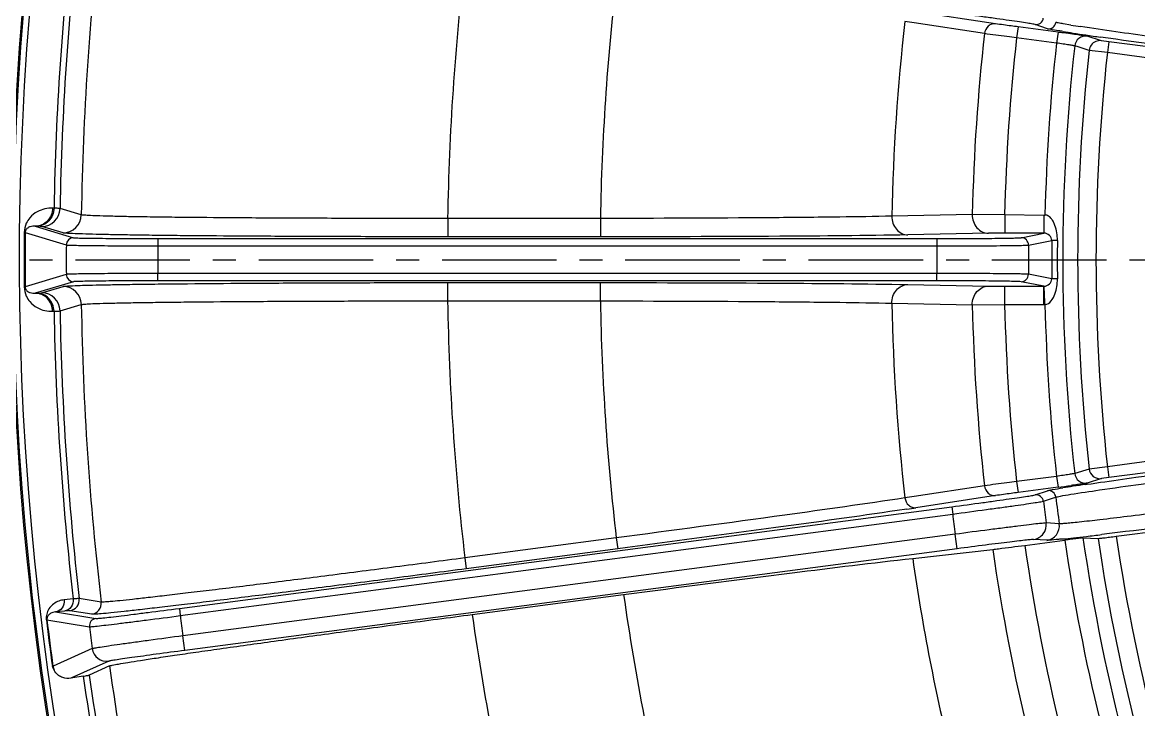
# Model space of a CAD drawing. Header units: millimetres. Extents: x -6 to 705, y -10 to 538.
# Drawn here: x 472.24 to 484.42, y 315.12 to 322.62 of the extents above; entities that cross this region are included whole.
import ezdxf

# ---------------------------------------------------------------- set-up
doc = ezdxf.new("R2010")
doc.units = ezdxf.units.MM
doc.linetypes.add('CENTER', pattern=[2, 1.25, -0.25, 0.25, -0.25])
doc.layers.add('\\M+5D6D0\\M+5D0C4\\M+5CFDF\\M+5B2E3', color=7, linetype='CENTER', lineweight=25)

msp = doc.modelspace()

# ---------------------------------------------------------------- linework, layer by layer
at = {"color": 0, "linetype": 'Continuous', "lineweight": -3}
for p, q in [((482.863, 322.601), (481.994, 322.732)), ((481.976, 322.61), (481.874, 322.625)), ((482.742, 322.493), (481.976, 322.61)), ((483.108, 322.567), (483.092, 322.448)), ((483.544, 322.509), (483.108, 322.567)), ((483.429, 322.547), (483.294, 322.593)), ((483.457, 322.54), (483.429, 322.547)), ((483.683, 322.587), (483.601, 322.6)), ((483.528, 322.39), (483.092, 322.448)), ((483.544, 322.509), (483.528, 322.39)), ((483.759, 322.48), (483.744, 322.482)), ((484.018, 322.416), (483.86, 322.464)), ((484.097, 322.405), (484.018, 322.416)), ((484.097, 322.405), (484.082, 322.286)), ((487.242, 321.991), (484.097, 322.405)), ((483.752, 322.351), (483.726, 322.359)), ((483.884, 322.31), (483.752, 322.351)), ((484.082, 322.286), (483.884, 322.31)), ((487.228, 321.871), (484.082, 322.286)), ((472.59, 320.588), (472.575, 320.589)), ((472.887, 320.515), (472.656, 320.585)), ((478.55, 320.476), (476.885, 320.476)), ((476.885, 320.476), (476.885, 320.276)), ((478.551, 320.476), (478.551, 320.276)), ((482.608, 320.518), (481.731, 320.501)), ((482.962, 320.516), (482.608, 320.518)), ((483.39, 320.509), (482.962, 320.516)), ((482.962, 320.516), (482.962, 320.316)), ((483.39, 320.516), (483.39, 320.316)), ((472.386, 320.392), (472.804, 320.266)), ((472.401, 320.391), (472.386, 320.392)), ((472.688, 320.319), (472.456, 320.388)), ((472.264, 320.322), (472.275, 320.322)), ((472.275, 320.322), (472.724, 320.187)), ((473.724, 320.257), (482.223, 320.257)), ((473.724, 320.257), (473.724, 320.177)), ((478.551, 320.276), (476.885, 320.276)), ((482.785, 320.315), (481.907, 320.297)), ((482.223, 320.257), (482.223, 320.177)), ((482.962, 320.316), (482.785, 320.315)), ((483.39, 320.316), (482.962, 320.316)), ((483.142, 320.266), (483.39, 320.316)), ((483.221, 320.186), (483.476, 320.236)), ((483.537, 320.236), (483.476, 320.236)), ((473.723, 320.177), (482.223, 320.177)), ((472.724, 319.866), (472.275, 319.73)), ((482.223, 319.875), (473.723, 319.875)), ((473.724, 319.795), (473.724, 319.875)), ((482.223, 319.795), (482.223, 319.875)), ((483.476, 319.816), (483.221, 319.867)), ((472.264, 319.73), (472.275, 319.73)), ((472.804, 319.786), (472.386, 319.66)), ((472.456, 319.664), (472.688, 319.734)), ((482.223, 319.795), (473.724, 319.795)), ((476.885, 319.776), (478.551, 319.776)), ((476.885, 319.576), (476.885, 319.776)), ((478.551, 319.576), (478.551, 319.776)), ((481.907, 319.755), (482.785, 319.738)), ((482.785, 319.738), (482.962, 319.737)), ((482.962, 319.737), (483.39, 319.737)), ((482.962, 319.537), (482.962, 319.737)), ((483.39, 319.737), (483.142, 319.786)), ((483.39, 319.537), (483.39, 319.737)), ((483.537, 319.817), (483.476, 319.816)), ((472.386, 319.66), (472.401, 319.661)), ((472.656, 319.467), (472.887, 319.537)), ((476.885, 319.576), (478.55, 319.576)), ((481.731, 319.551), (482.608, 319.534)), ((482.608, 319.534), (482.962, 319.537)), ((482.962, 319.537), (483.39, 319.537)), ((472.575, 319.464), (472.59, 319.464)), ((487.232, 318.182), (484.082, 317.767)), ((487.248, 318.063), (484.097, 317.648)), ((484.082, 317.767), (483.884, 317.742)), ((484.082, 317.767), (484.097, 317.648)), ((483.528, 317.662), (483.092, 317.605)), ((483.528, 317.662), (483.544, 317.543)), ((483.884, 317.742), (483.726, 317.694)), ((484.097, 317.648), (484.018, 317.637)), ((482.742, 317.559), (481.976, 317.443)), ((483.092, 317.605), (483.108, 317.486)), ((483.544, 317.543), (483.108, 317.486)), ((483.845, 317.573), (483.861, 317.576)), ((484.018, 317.637), (483.86, 317.588)), ((483.861, 317.576), (483.904, 317.582)), ((483.904, 317.582), (484.006, 317.597)), ((481.976, 317.443), (481.874, 317.427)), ((482.863, 317.452), (481.994, 317.32)), ((483.294, 317.459), (483.429, 317.505)), ((483.384, 317.39), (483.485, 317.424)), ((483.485, 317.424), (483.519, 317.436)), ((484.179, 317.008), (487.329, 317.423)), ((473.958, 316.221), (482.384, 317.33)), ((481.896, 317.305), (481.79, 317.289)), ((482.384, 317.33), (482.395, 317.251)), ((473.968, 316.142), (482.395, 317.251)), ((483.557, 317.144), (483.415, 317.153)), ((482.423, 317.03), (473.997, 315.921)), ((478.724, 316.99), (477.073, 316.772)), ((478.724, 316.99), (478.74, 316.871)), ((482.444, 316.872), (482.423, 317.03)), ((483.182, 316.909), (483.618, 316.966)), ((483.42, 316.964), (483.277, 316.973)), ((483.449, 316.965), (483.42, 316.964)), ((483.816, 316.99), (483.981, 316.984)), ((482.444, 316.872), (474.018, 315.762)), ((478.74, 316.871), (477.088, 316.653)), ((481.958, 316.767), (482.831, 316.865)), ((477.073, 316.772), (477.088, 316.653)), ((472.8, 316.324), (472.702, 316.314)), ((473.104, 316.29), (472.865, 316.329)), ((477.153, 316.155), (478.804, 316.372)), ((472.703, 316.192), (472.605, 316.182)), ((473.001, 316.157), (472.762, 316.196)), ((473.958, 316.221), (473.968, 316.142)), ((472.506, 316.096), (472.513, 316.096)), ((472.513, 316.096), (472.976, 316.021)), ((472.605, 316.182), (473.045, 316.11)), ((474.018, 315.762), (473.997, 315.921)), ((473.007, 315.782), (472.579, 315.589)), ((472.579, 315.589), (472.573, 315.587)), ((472.591, 315.547), (472.573, 315.587)), ((473.187, 315.644), (472.775, 315.459)), ((473.195, 315.593), (472.974, 315.493)), ((472.909, 315.481), (472.775, 315.459))]:
    msp.add_line(p, q, dxfattribs=at)
for centre, radius, start, end in [((504.629, 320.026), 32.486, 170.1901, 215.5241), ((504.629, 320.026), 32.5, 170.2196, 215.4947), ((504.629, 320.026), 32.419, 170.2303, 215.4839), ((504.629, 320.026), 31.745, 173.2415, 179.1169), ((504.629, 320.026), 32.044, 173.3651, 178.9952), ((504.629, 320.026), 31.978, 173.3608, 178.9989), ((504.629, 320.026), 27.748, 173.2656, 179.0709), ((504.629, 320.026), 26.082, 173.3145, 179.0116), ((483.304, 322.672), 0.08, 262.5738, 352.9435), ((504.629, 320.026), 22.904, 173.4838, 178.8124), ((483.44, 322.626), 0.08, 262.5583, 353.0208), ((486.453, 340.583), 18.29, 261.0203, 261.3734), ((486.397, 339.654), 17.282, 260.9637, 261.3253), ((504.629, 320.026), 22.026, 173.5684, 178.7194), ((504.629, 320.026), 21.673, 173.5847, 178.706), ((479.744, 293.638), 29.12, 82.3891, 82.5027), ((479.991, 295.476), 27.266, 82.2743, 82.3906), ((481.118, 303.744), 18.921, 82.0215, 82.2896), ((488.753, 355.778), 33.659, 261.3815, 261.6173), ((483.845, 322.346), 0.12, 82.5681, 173.653), ((482.557, 313.964), 8.6, 81.6936, 81.9683), ((491.711, 375.882), 53.98, 261.6221, 261.7948), ((504.629, 320.026), 21.233, 173.6072, 178.6799), ((504.629, 320.026), 21.033, 173.6327, 186.3673), ((504.629, 320.026), 20.871, 173.718, 186.282), ((504.629, 320.026), 20.671, 173.7249, 186.2751), ((472.456, 320.588), 0.2, 270.0255, 359.0084), ((472.687, 320.519), 0.2, 270.0232, 359.126), ((504.629, 320.026), 32.366, 179.4762, 180.5238), ((504.629, 320.026), 32.355, 179.4762, 180.5238), ((472.804, 320.186), 0.08, 90.0727, 179.7222), ((483.142, 320.186), 0.08, 359.5569, 89.9417), ((504.629, 320.026), 21.154, 179.4313, 180.5687), ((504.629, 320.026), 21.093, 179.4313, 180.5687), ((504.629, 320.026), 31.905, 179.7117, 180.2883), ((504.629, 320.026), 30.906, 179.7204, 180.2796), ((504.629, 320.026), 22.407, 179.6143, 180.3857), ((504.629, 320.026), 21.408, 179.5735, 180.4265), ((472.804, 319.866), 0.08, 180.2797, 269.9767), ((483.141, 319.866), 0.08, 270.0738, 0.4435), ((472.688, 319.534), 0.2, 0.8743, 89.9867), ((472.456, 319.464), 0.2, 0.9919, 89.9769), ((504.629, 320.026), 31.745, 180.8831, 186.7585), ((504.629, 320.026), 27.748, 180.9291, 186.7344), ((504.629, 320.026), 26.082, 180.9884, 186.6855), ((504.629, 320.026), 22.904, 181.1876, 186.5162), ((504.629, 320.026), 22.026, 181.2806, 186.4316), ((504.629, 320.026), 21.673, 181.294, 186.4153), ((483.39, 319.818), 0.281, 269.9997, 272.5182), ((504.629, 320.026), 21.233, 181.3201, 186.3928), ((504.629, 320.026), 32.044, 181.0048, 186.6349), ((504.629, 320.026), 31.978, 181.0011, 186.6392), ((483.845, 317.707), 0.12, 186.3452, 277.4195), ((484.003, 317.756), 0.12, 186.2601, 277.4193), ((480.032, 344.255), 26.942, 277.4894, 277.7935), ((486.134, 301.527), 16.209, 98.6056, 99.0036), ((488.307, 287.256), 30.644, 98.3722, 98.631), ((483.304, 317.38), 0.08, 7.0569, 97.4417), ((483.44, 317.426), 0.08, 6.9793, 97.4791), ((504.629, 320.026), 21.268, 186.9956, 187.7887), ((475.717, 358.704), 41.858, 278.489, 278.6247), ((504.629, 320.026), 21.408, 187.0735, 187.7125), ((504.629, 320.026), 22.407, 187.1143, 187.6833), ((483.256, 317.132), 0.16, 277.5654, 7.7301), ((483.399, 317.122), 0.16, 277.5581, 7.8056), ((481.614, 335.764), 18.89, 276.0207, 276.3736), ((504.629, 320.026), 21.233, 188.2867, 193.6799), ((479.849, 351.525), 34.75, 276.3817, 276.6173), ((504.629, 320.026), 21.033, 188.2995, 201.143), ((477.429, 372.342), 55.707, 276.6221, 276.7947), ((504.629, 320.026), 20.871, 188.3817, 201.0556), ((504.629, 320.026), 20.671, 188.3957, 201.0556), ((504.629, 320.026), 22.026, 188.2526, 193.7194), ((504.629, 320.026), 21.673, 188.2707, 193.706), ((504.629, 320.026), 22.904, 188.1805, 193.8124), ((472.746, 316.315), 0.12, 277.5272, 6.6486), ((504.629, 320.026), 26.082, 188.0536, 194.0116), ((472.985, 316.276), 0.12, 277.5232, 6.7674), ((504.629, 320.026), 32.362, 186.976, 187.8843), ((504.629, 320.026), 32.356, 186.976, 187.8829), ((473.056, 316.031), 0.08, 97.5727, 187.2222), ((504.629, 320.026), 30.906, 187.2204, 187.6329), ((504.629, 320.026), 27.748, 188.0204, 194.0709), ((504.629, 320.026), 31.905, 187.2117, 187.6447), ((473.166, 315.803), 0.16, 187.6362, 277.4766), ((472.739, 315.611), 0.161, 187.9384, 203.298), ((504.629, 320.026), 31.745, 188.0278, 194.1169), ((504.629, 320.026), 32.044, 188.1543, 193.9952), ((504.629, 320.026), 31.978, 188.1491, 193.9989)]:
    msp.add_arc(centre, radius, start, end, dxfattribs=at)
for points, knots in [([(483.294, 322.593), (483.286, 322.596), (483.258, 322.599), (483.202, 322.609), (483.116, 322.622), (483.004, 322.638), (482.87, 322.657), (482.661, 322.685), (482.497, 322.707), (482.384, 322.722)], [0, 0, 0, 0, 0.027914, 0.090741, 0.186174, 0.310859, 0.460227, 0.628979, 1, 1, 1, 1]), ([(482.863, 322.601), (482.849, 322.602), (482.819, 322.599), (482.767, 322.569), (482.745, 322.524), (482.742, 322.493)], [0, 0, 0, 0, 0.236993, 0.483724, 1, 1, 1, 1]), ([(483.108, 322.567), (483.083, 322.57), (483.001, 322.581), (482.919, 322.592), (482.863, 322.601)], [0, 0, 0, 0, 0.302457, 1, 1, 1, 1]), ([(483.598, 322.517), (483.583, 322.519), (483.536, 322.526), (483.489, 322.534), (483.457, 322.54)], [0, 0, 0, 0, 0.323067, 1, 1, 1, 1]), ([(483.601, 322.6), (483.583, 322.603), (483.555, 322.608), (483.528, 322.613), (483.519, 322.617)], [0, 0, 0, 0, 0.666278, 1, 1, 1, 1]), ([(485.636, 322.313), (485.276, 322.36), (484.661, 322.444), (484.046, 322.531), (483.79, 322.57)], [0, 0, 0, 0, 0.584524, 1, 1, 1, 1]), ([(483.092, 322.448), (483.057, 322.452), (482.94, 322.467), (482.823, 322.482), (482.742, 322.493)], [0, 0, 0, 0, 0.302472, 1, 1, 1, 1]), ([(483.86, 322.464), (483.854, 322.466), (483.834, 322.469), (483.814, 322.472), (483.799, 322.474)], [0, 0, 0, 0, 0.301441, 1, 1, 1, 1]), ([(484.018, 322.416), (483.998, 322.418), (483.954, 322.413), (483.919, 322.385), (483.907, 322.368)], [0, 0, 0, 0, 0.499757, 1, 1, 1, 1]), ([(485.882, 322.199), (485.706, 322.222), (485.08, 322.306), (484.455, 322.391), (484.007, 322.455)], [0, 0, 0, 0, 0.282135, 1, 1, 1, 1]), ([(483.726, 322.359), (483.724, 322.36), (483.718, 322.361), (483.705, 322.363), (483.687, 322.366), (483.651, 322.372), (483.598, 322.38), (483.553, 322.387), (483.528, 322.39)], [0, 0, 0, 0, 0.029566, 0.093446, 0.189554, 0.314239, 0.631317, 1, 1, 1, 1]), ([(472.575, 320.589), (472.547, 320.589), (472.489, 320.584), (472.4, 320.552), (472.33, 320.496), (472.278, 320.416), (472.265, 320.357), (472.264, 320.322)], [0, 0, 0, 0, 0.185745, 0.382424, 0.613866, 0.767833, 1, 1, 1, 1]), ([(472.575, 320.589), (472.575, 320.563), (472.564, 320.512), (472.522, 320.446), (472.46, 320.403), (472.411, 320.392), (472.386, 320.392)], [0, 0, 0, 0, 0.256165, 0.509245, 0.7569, 1, 1, 1, 1]), ([(472.59, 320.588), (472.589, 320.563), (472.579, 320.511), (472.537, 320.446), (472.475, 320.402), (472.425, 320.392), (472.401, 320.391)], [0, 0, 0, 0, 0.256165, 0.509245, 0.7569, 1, 1, 1, 1]), ([(472.656, 320.585), (472.649, 320.586), (472.627, 320.586), (472.605, 320.588), (472.59, 320.588)], [0, 0, 0, 0, 0.299525, 1, 1, 1, 1]), ([(476.885, 320.476), (476.631, 320.476), (476.131, 320.476), (475.405, 320.478), (474.733, 320.481), (474.218, 320.485), (473.852, 320.489), (473.618, 320.492), (473.414, 320.495), (473.242, 320.499), (473.103, 320.503), (472.999, 320.507), (472.935, 320.51), (472.902, 320.513), (472.891, 320.514), (472.887, 320.515)], [0, 0, 0, 0, 0.190896, 0.374825, 0.544941, 0.695051, 0.760837, 0.81961, 0.870842, 0.914052, 0.948845, 0.974907, 0.991992, 0.997133, 1, 1, 1, 1]), ([(481.731, 320.501), (481.541, 320.497), (481.1, 320.49), (480.039, 320.48), (479.169, 320.477), (478.55, 320.476)], [0, 0, 0, 0, 0.178509, 0.416735, 1, 1, 1, 1]), ([(481.73, 320.501), (481.73, 320.45), (481.756, 320.371), (481.836, 320.309), (481.884, 320.297), (481.907, 320.297)], [0, 0, 0, 0, 0.516283, 0.763019, 1, 1, 1, 1]), ([(482.608, 320.518), (482.608, 320.468), (482.634, 320.388), (482.714, 320.326), (482.762, 320.315), (482.785, 320.315)], [0, 0, 0, 0, 0.516286, 0.763029, 1, 1, 1, 1]), ([(483.402, 320.515), (483.4, 320.514), (483.398, 320.509), (483.392, 320.508), (483.39, 320.509)], [0, 0, 0, 0, 0.507365, 1, 1, 1, 1]), ([(483.537, 320.236), (483.537, 320.264), (483.533, 320.32), (483.517, 320.388), (483.495, 320.439), (483.473, 320.474), (483.443, 320.504), (483.416, 320.514), (483.402, 320.515)], [0, 0, 0, 0, 0.253661, 0.503221, 0.626803, 0.750229, 0.874459, 1, 1, 1, 1]), ([(472.386, 320.392), (472.377, 320.393), (472.358, 320.393), (472.329, 320.387), (472.305, 320.375), (472.283, 320.355), (472.275, 320.335), (472.275, 320.322)], [0, 0, 0, 0, 0.190852, 0.386536, 0.602124, 0.73523, 1, 1, 1, 1]), ([(472.456, 320.388), (472.451, 320.39), (472.432, 320.39), (472.414, 320.391), (472.401, 320.391)], [0, 0, 0, 0, 0.299659, 1, 1, 1, 1]), ([(476.885, 320.276), (476.618, 320.276), (476.093, 320.277), (475.331, 320.279), (474.625, 320.283), (474.085, 320.287), (473.701, 320.291), (473.455, 320.295), (473.24, 320.298), (473.06, 320.302), (472.914, 320.306), (472.805, 320.31), (472.737, 320.313), (472.703, 320.316), (472.691, 320.317), (472.688, 320.319)], [0, 0, 0, 0, 0.190889, 0.374809, 0.544919, 0.695025, 0.760811, 0.819583, 0.870816, 0.91403, 0.94883, 0.974897, 0.991986, 0.99713, 1, 1, 1, 1]), ([(472.804, 320.266), (472.806, 320.266), (472.814, 320.265), (472.83, 320.264), (472.854, 320.263), (472.901, 320.262), (472.979, 320.261), (473.092, 320.26), (473.229, 320.258), (473.442, 320.257), (473.609, 320.257), (473.724, 320.257)], [0, 0, 0, 0, 0.008018, 0.025128, 0.051185, 0.086003, 0.180454, 0.305039, 0.455083, 0.625165, 1, 1, 1, 1]), ([(481.907, 320.297), (481.441, 320.288), (480.322, 320.279), (479.203, 320.276), (478.551, 320.276)], [0, 0, 0, 0, 0.416746, 1, 1, 1, 1]), ([(482.223, 320.257), (482.336, 320.257), (482.502, 320.257), (482.713, 320.258), (482.848, 320.259), (482.962, 320.261), (483.048, 320.262), (483.105, 320.264), (483.133, 320.264), (483.142, 320.266)], [0, 0, 0, 0, 0.371024, 0.539775, 0.689142, 0.813827, 0.909259, 0.972086, 1, 1, 1, 1]), ([(483.476, 320.236), (483.476, 320.256), (483.455, 320.299), (483.412, 320.316), (483.39, 320.316)], [0, 0, 0, 0, 0.479603, 1, 1, 1, 1]), ([(472.724, 320.187), (472.727, 320.186), (472.735, 320.186), (472.752, 320.185), (472.778, 320.184), (472.83, 320.183), (472.914, 320.181), (473.037, 320.18), (473.185, 320.179), (473.417, 320.177), (473.598, 320.177), (473.723, 320.177)], [0, 0, 0, 0, 0.00801, 0.025118, 0.051171, 0.08598, 0.180414, 0.304994, 0.455046, 0.625137, 1, 1, 1, 1]), ([(482.223, 320.177), (482.346, 320.177), (482.526, 320.177), (482.755, 320.178), (482.903, 320.179), (483.026, 320.181), (483.12, 320.181), (483.182, 320.184), (483.212, 320.184), (483.221, 320.186)], [0, 0, 0, 0, 0.370994, 0.539733, 0.68909, 0.81377, 0.909206, 0.972046, 1, 1, 1, 1]), ([(473.723, 319.875), (473.598, 319.875), (473.417, 319.875), (473.185, 319.874), (473.037, 319.873), (472.914, 319.871), (472.83, 319.87), (472.778, 319.868), (472.752, 319.868), (472.735, 319.867), (472.727, 319.866), (472.724, 319.866)], [0, 0, 0, 0, 0.374865, 0.544956, 0.695008, 0.819588, 0.914021, 0.948831, 0.974883, 0.99199, 1, 1, 1, 1]), ([(483.221, 319.867), (483.212, 319.868), (483.182, 319.868), (483.12, 319.871), (483.026, 319.872), (482.903, 319.873), (482.755, 319.874), (482.526, 319.875), (482.346, 319.875), (482.223, 319.875)], [0, 0, 0, 0, 0.027955, 0.090796, 0.186233, 0.310913, 0.46027, 0.629011, 1, 1, 1, 1]), ([(472.264, 319.73), (472.265, 319.695), (472.278, 319.636), (472.33, 319.557), (472.4, 319.501), (472.489, 319.468), (472.547, 319.463), (472.575, 319.464)], [0, 0, 0, 0, 0.232243, 0.386195, 0.617609, 0.81427, 1, 1, 1, 1]), ([(472.275, 319.73), (472.275, 319.718), (472.283, 319.698), (472.305, 319.677), (472.329, 319.666), (472.358, 319.66), (472.377, 319.66), (472.386, 319.66)], [0, 0, 0, 0, 0.264924, 0.397997, 0.61353, 0.80918, 1, 1, 1, 1]), ([(472.688, 319.734), (472.691, 319.735), (472.703, 319.736), (472.737, 319.74), (472.805, 319.743), (472.914, 319.747), (473.06, 319.751), (473.24, 319.754), (473.455, 319.758), (473.701, 319.761), (474.085, 319.765), (474.625, 319.77), (475.331, 319.773), (476.093, 319.776), (476.618, 319.776), (476.885, 319.776)], [0, 0, 0, 0, 0.00287, 0.008014, 0.025102, 0.051169, 0.085969, 0.129183, 0.180416, 0.239188, 0.304974, 0.45508, 0.62519, 0.80911, 1, 1, 1, 1]), ([(473.724, 319.795), (473.609, 319.795), (473.442, 319.795), (473.229, 319.794), (473.092, 319.793), (472.979, 319.791), (472.901, 319.79), (472.854, 319.789), (472.83, 319.788), (472.814, 319.787), (472.806, 319.787), (472.804, 319.786)], [0, 0, 0, 0, 0.374836, 0.544918, 0.694962, 0.819547, 0.913998, 0.948816, 0.974873, 0.991982, 1, 1, 1, 1]), ([(478.551, 319.776), (479.203, 319.776), (480.322, 319.773), (481.441, 319.764), (481.907, 319.755)], [0, 0, 0, 0, 0.58325, 1, 1, 1, 1]), ([(481.73, 319.551), (481.73, 319.602), (481.756, 319.682), (481.836, 319.743), (481.884, 319.755), (481.907, 319.755)], [0, 0, 0, 0, 0.516282, 0.763019, 1, 1, 1, 1]), ([(483.142, 319.786), (483.133, 319.788), (483.105, 319.788), (483.048, 319.79), (482.962, 319.791), (482.848, 319.793), (482.713, 319.794), (482.502, 319.795), (482.336, 319.795), (482.223, 319.795)], [0, 0, 0, 0, 0.027914, 0.090741, 0.186174, 0.310859, 0.460227, 0.628979, 1, 1, 1, 1]), ([(482.608, 319.534), (482.608, 319.585), (482.634, 319.664), (482.714, 319.726), (482.762, 319.738), (482.785, 319.738)], [0, 0, 0, 0, 0.516286, 0.763029, 1, 1, 1, 1]), ([(483.39, 319.737), (483.412, 319.737), (483.455, 319.753), (483.476, 319.796), (483.476, 319.816)], [0, 0, 0, 0, 0.520215, 1, 1, 1, 1]), ([(483.402, 319.537), (483.4, 319.562), (483.398, 319.599), (483.396, 319.646), (483.395, 319.676), (483.394, 319.7), (483.393, 319.719), (483.391, 319.729), (483.391, 319.736), (483.39, 319.737)], [0, 0, 0, 0, 0.379079, 0.55142, 0.702261, 0.826478, 0.91928, 0.977586, 1, 1, 1, 1]), ([(483.402, 319.537), (483.455, 319.54), (483.51, 319.63), (483.533, 319.732), (483.537, 319.789), (483.537, 319.817)], [0, 0, 0, 0, 0.484691, 0.740237, 1, 1, 1, 1]), ([(472.575, 319.464), (472.575, 319.489), (472.564, 319.541), (472.522, 319.606), (472.46, 319.65), (472.411, 319.66), (472.386, 319.66)], [0, 0, 0, 0, 0.256165, 0.509245, 0.7569, 1, 1, 1, 1]), ([(472.401, 319.661), (472.414, 319.661), (472.432, 319.663), (472.451, 319.662), (472.456, 319.664)], [0, 0, 0, 0, 0.700341, 1, 1, 1, 1]), ([(472.59, 319.464), (472.589, 319.49), (472.579, 319.541), (472.537, 319.606), (472.475, 319.65), (472.425, 319.661), (472.401, 319.661)], [0, 0, 0, 0, 0.256165, 0.509245, 0.7569, 1, 1, 1, 1]), ([(472.887, 319.537), (472.891, 319.538), (472.902, 319.539), (472.935, 319.543), (472.999, 319.546), (473.103, 319.55), (473.242, 319.553), (473.414, 319.557), (473.618, 319.56), (473.852, 319.563), (474.218, 319.567), (474.733, 319.571), (475.405, 319.575), (476.131, 319.576), (476.63, 319.576), (476.885, 319.576)], [0, 0, 0, 0, 0.002867, 0.008008, 0.025093, 0.051153, 0.085946, 0.129155, 0.180386, 0.239157, 0.304943, 0.455051, 0.625167, 0.809098, 1, 1, 1, 1]), ([(478.55, 319.576), (479.169, 319.576), (480.039, 319.573), (481.1, 319.562), (481.541, 319.556), (481.731, 319.551)], [0, 0, 0, 0, 0.583261, 0.821488, 1, 1, 1, 1]), ([(472.59, 319.464), (472.605, 319.465), (472.627, 319.466), (472.649, 319.466), (472.656, 319.467)], [0, 0, 0, 0, 0.700467, 1, 1, 1, 1]), ([(484.006, 317.597), (484.135, 317.615), (484.76, 317.704), (485.385, 317.788), (485.882, 317.853)], [0, 0, 0, 0, 0.205815, 1, 1, 1, 1]), ([(483.726, 317.694), (483.724, 317.693), (483.718, 317.692), (483.705, 317.689), (483.687, 317.686), (483.651, 317.68), (483.598, 317.672), (483.553, 317.666), (483.528, 317.662)], [0, 0, 0, 0, 0.029485, 0.093262, 0.189158, 0.313809, 0.630899, 1, 1, 1, 1]), ([(483.682, 317.466), (483.787, 317.482), (484.043, 317.52), (484.694, 317.613), (485.24, 317.687), (485.635, 317.74)], [0, 0, 0, 0, 0.161579, 0.394079, 1, 1, 1, 1]), ([(483.092, 317.605), (483.057, 317.6), (482.94, 317.585), (482.823, 317.57), (482.742, 317.559)], [0, 0, 0, 0, 0.302482, 1, 1, 1, 1]), ([(482.742, 317.559), (482.745, 317.529), (482.767, 317.484), (482.819, 317.453), (482.849, 317.45), (482.863, 317.452)], [0, 0, 0, 0, 0.516276, 0.763007, 1, 1, 1, 1]), ([(483.429, 317.505), (483.435, 317.507), (483.453, 317.511), (483.509, 317.522), (483.559, 317.53), (483.597, 317.536)], [0, 0, 0, 0, 0.110006, 0.314184, 1, 1, 1, 1]), ([(483.86, 317.588), (483.855, 317.586), (483.838, 317.584), (483.803, 317.578), (483.75, 317.571), (483.709, 317.565), (483.686, 317.562)], [0, 0, 0, 0, 0.090442, 0.297713, 0.607894, 1, 1, 1, 1]), ([(481.874, 317.427), (481.437, 317.36), (480.387, 317.213), (479.337, 317.071), (478.724, 316.99)], [0, 0, 0, 0, 0.416717, 1, 1, 1, 1]), ([(481.873, 317.427), (481.877, 317.397), (481.899, 317.352), (481.951, 317.321), (481.98, 317.318), (481.994, 317.32)], [0, 0, 0, 0, 0.516274, 0.762998, 1, 1, 1, 1]), ([(482.384, 317.33), (482.497, 317.345), (482.661, 317.367), (482.87, 317.396), (483.004, 317.415), (483.116, 317.431), (483.202, 317.443), (483.258, 317.453), (483.286, 317.457), (483.294, 317.459)], [0, 0, 0, 0, 0.371024, 0.539775, 0.689142, 0.813827, 0.909259, 0.972086, 1, 1, 1, 1]), ([(483.108, 317.486), (483.083, 317.482), (483.001, 317.471), (482.919, 317.46), (482.863, 317.452)], [0, 0, 0, 0, 0.302455, 1, 1, 1, 1]), ([(483.519, 317.436), (483.525, 317.438), (483.542, 317.441), (483.596, 317.452), (483.645, 317.46), (483.682, 317.466)], [0, 0, 0, 0, 0.109961, 0.314136, 1, 1, 1, 1]), ([(485.937, 317.431), (485.787, 317.411), (485.493, 317.373), (485.065, 317.318), (484.669, 317.268), (484.317, 317.225), (484.024, 317.19), (483.821, 317.167), (483.695, 317.154), (483.631, 317.148), (483.587, 317.145), (483.565, 317.143), (483.557, 317.144)], [0, 0, 0, 0, 0.188877, 0.371012, 0.539782, 0.689187, 0.813837, 0.90927, 0.944913, 0.972064, 0.990471, 1, 1, 1, 1]), ([(481.79, 317.289), (481.349, 317.224), (480.332, 317.083), (479.315, 316.947), (478.74, 316.871)], [0, 0, 0, 0, 0.434225, 1, 1, 1, 1]), ([(482.395, 317.251), (482.517, 317.267), (482.695, 317.291), (482.923, 317.322), (483.069, 317.342), (483.19, 317.359), (483.284, 317.373), (483.345, 317.383), (483.375, 317.387), (483.384, 317.39)], [0, 0, 0, 0, 0.370994, 0.539733, 0.68909, 0.81377, 0.909206, 0.972046, 1, 1, 1, 1]), ([(485.958, 317.272), (485.776, 317.248), (485.13, 317.164), (484.484, 317.082), (484.02, 317.027)], [0, 0, 0, 0, 0.282145, 1, 1, 1, 1]), ([(483.415, 317.153), (483.405, 317.153), (483.375, 317.149), (483.314, 317.144), (483.22, 317.132), (483.098, 317.117), (482.952, 317.099), (482.724, 317.07), (482.546, 317.047), (482.423, 317.03)], [0, 0, 0, 0, 0.027938, 0.09077, 0.186203, 0.310883, 0.460244, 0.62899, 1, 1, 1, 1]), ([(483.277, 316.973), (483.269, 316.974), (483.244, 316.97), (483.192, 316.966), (483.114, 316.956), (483.011, 316.944), (482.888, 316.929), (482.697, 316.905), (482.547, 316.885), (482.444, 316.872)], [0, 0, 0, 0, 0.027906, 0.090728, 0.186157, 0.31084, 0.460209, 0.628964, 1, 1, 1, 1]), ([(483.596, 316.978), (483.58, 316.977), (483.531, 316.972), (483.482, 316.967), (483.449, 316.965)], [0, 0, 0, 0, 0.32307, 1, 1, 1, 1]), ([(483.816, 316.99), (483.81, 316.99), (483.789, 316.987), (483.748, 316.983), (483.688, 316.975), (483.642, 316.969), (483.618, 316.966)], [0, 0, 0, 0, 0.093234, 0.313693, 0.631372, 1, 1, 1, 1]), ([(483.981, 316.984), (483.987, 316.984), (484.008, 316.987), (484.05, 316.991), (484.11, 316.999), (484.155, 317.005), (484.179, 317.008)], [0, 0, 0, 0, 0.093237, 0.313681, 0.631364, 1, 1, 1, 1]), ([(482.831, 316.865), (482.852, 316.867), (482.969, 316.881), (483.086, 316.896), (483.182, 316.909)], [0, 0, 0, 0, 0.178507, 1, 1, 1, 1]), ([(477.073, 316.772), (476.82, 316.739), (476.325, 316.674), (475.605, 316.581), (474.938, 316.497), (474.428, 316.434), (474.064, 316.39), (473.832, 316.363), (473.629, 316.339), (473.458, 316.32), (473.32, 316.306), (473.216, 316.296), (473.152, 316.291), (473.119, 316.29), (473.108, 316.29), (473.104, 316.29)], [0, 0, 0, 0, 0.1909, 0.37483, 0.544946, 0.695053, 0.760839, 0.81961, 0.870841, 0.91405, 0.948844, 0.974906, 0.991991, 0.997133, 1, 1, 1, 1]), ([(478.804, 316.372), (479.417, 316.453), (480.468, 316.588), (481.52, 316.718), (481.958, 316.767)], [0, 0, 0, 0, 0.583287, 1, 1, 1, 1]), ([(477.088, 316.653), (476.829, 316.619), (476.318, 316.552), (475.577, 316.457), (474.89, 316.37), (474.364, 316.305), (473.99, 316.26), (473.75, 316.232), (473.541, 316.208), (473.365, 316.189), (473.223, 316.173), (473.116, 316.163), (473.05, 316.158), (473.016, 316.157), (473.005, 316.157), (473.001, 316.157)], [0, 0, 0, 0, 0.190887, 0.374805, 0.544915, 0.695021, 0.760806, 0.819577, 0.870811, 0.914025, 0.948826, 0.974894, 0.991984, 0.997128, 1, 1, 1, 1]), ([(472.702, 316.314), (472.682, 316.312), (472.641, 316.303), (472.581, 316.271), (472.519, 316.208), (472.501, 316.137), (472.506, 316.096)], [0, 0, 0, 0, 0.186772, 0.384516, 0.617081, 1, 1, 1, 1]), ([(472.702, 316.314), (472.705, 316.284), (472.69, 316.22), (472.633, 316.186), (472.605, 316.182)], [0, 0, 0, 0, 0.509985, 1, 1, 1, 1]), ([(472.8, 316.324), (472.803, 316.294), (472.788, 316.23), (472.731, 316.196), (472.703, 316.192)], [0, 0, 0, 0, 0.509985, 1, 1, 1, 1]), ([(472.865, 316.329), (472.859, 316.33), (472.837, 316.327), (472.815, 316.325), (472.8, 316.324)], [0, 0, 0, 0, 0.299615, 1, 1, 1, 1]), ([(472.762, 316.196), (472.756, 316.197), (472.736, 316.194), (472.716, 316.193), (472.703, 316.192)], [0, 0, 0, 0, 0.299687, 1, 1, 1, 1]), ([(473.045, 316.11), (473.047, 316.11), (473.055, 316.111), (473.071, 316.112), (473.095, 316.114), (473.142, 316.119), (473.219, 316.128), (473.332, 316.141), (473.467, 316.158), (473.678, 316.185), (473.844, 316.206), (473.958, 316.221)], [0, 0, 0, 0, 0.008018, 0.025128, 0.051185, 0.086003, 0.180454, 0.305039, 0.455083, 0.625165, 1, 1, 1, 1]), ([(472.605, 316.182), (472.587, 316.181), (472.56, 316.173), (472.532, 316.152), (472.515, 316.129), (472.512, 316.109), (472.513, 316.096)], [0, 0, 0, 0, 0.376008, 0.592466, 0.730641, 1, 1, 1, 1]), ([(472.976, 316.021), (472.979, 316.021), (472.987, 316.021), (473.004, 316.022), (473.03, 316.025), (473.081, 316.031), (473.165, 316.04), (473.287, 316.055), (473.434, 316.073), (473.664, 316.102), (473.844, 316.125), (473.968, 316.142)], [0, 0, 0, 0, 0.00801, 0.025118, 0.051171, 0.08598, 0.180414, 0.304994, 0.455046, 0.625137, 1, 1, 1, 1]), ([(473.195, 315.593), (473.198, 315.594), (473.209, 315.597), (473.241, 315.605), (473.305, 315.616), (473.407, 315.633), (473.544, 315.655), (473.714, 315.681), (473.916, 315.711), (474.148, 315.745), (474.51, 315.796), (475.02, 315.868), (475.686, 315.959), (476.405, 316.056), (476.9, 316.121), (477.153, 316.155)], [0, 0, 0, 0, 0.002867, 0.008011, 0.025112, 0.051185, 0.085981, 0.129198, 0.180426, 0.239205, 0.304984, 0.455081, 0.625201, 0.809094, 1, 1, 1, 1]), ([(473.997, 315.921), (473.873, 315.905), (473.693, 315.881), (473.464, 315.849), (473.317, 315.829), (473.195, 315.812), (473.112, 315.799), (473.06, 315.791), (473.035, 315.787), (473.018, 315.784), (473.01, 315.783), (473.007, 315.782)], [0, 0, 0, 0, 0.374865, 0.544957, 0.69501, 0.819592, 0.914027, 0.948837, 0.97489, 0.991996, 1, 1, 1, 1]), ([(474.018, 315.762), (473.914, 315.749), (473.763, 315.729), (473.57, 315.702), (473.447, 315.685), (473.345, 315.67), (473.274, 315.66), (473.231, 315.653), (473.21, 315.649), (473.196, 315.647), (473.189, 315.645), (473.187, 315.644)], [0, 0, 0, 0, 0.37483, 0.54491, 0.694953, 0.819537, 0.91399, 0.948809, 0.974868, 0.99198, 1, 1, 1, 1]), ([(472.775, 315.459), (472.745, 315.454), (472.695, 315.458), (472.63, 315.491), (472.601, 315.525), (472.591, 315.547)], [0, 0, 0, 0, 0.4161, 0.659395, 1, 1, 1, 1]), ([(472.909, 315.481), (472.924, 315.484), (472.944, 315.487), (472.965, 315.491), (472.972, 315.492), (472.974, 315.493)], [0, 0, 0, 0, 0.7001, 0.900582, 1, 1, 1, 1])]:
    msp.add_open_spline(points, degree=3, knots=knots, dxfattribs=at)
msp.add_open_spline([(483.907, 322.368), (483.894, 322.352), (483.886, 322.331), (483.884, 322.31)], degree=3, dxfattribs=at)
at = {"layer": '\\M+5D6D0\\M+5D0C4\\M+5CFDF\\M+5B2E3', "color": 1}
msp.add_line((462.823, 320.026), (546.435, 320.026), dxfattribs=at)

doc.saveas('drawing.dxf')
